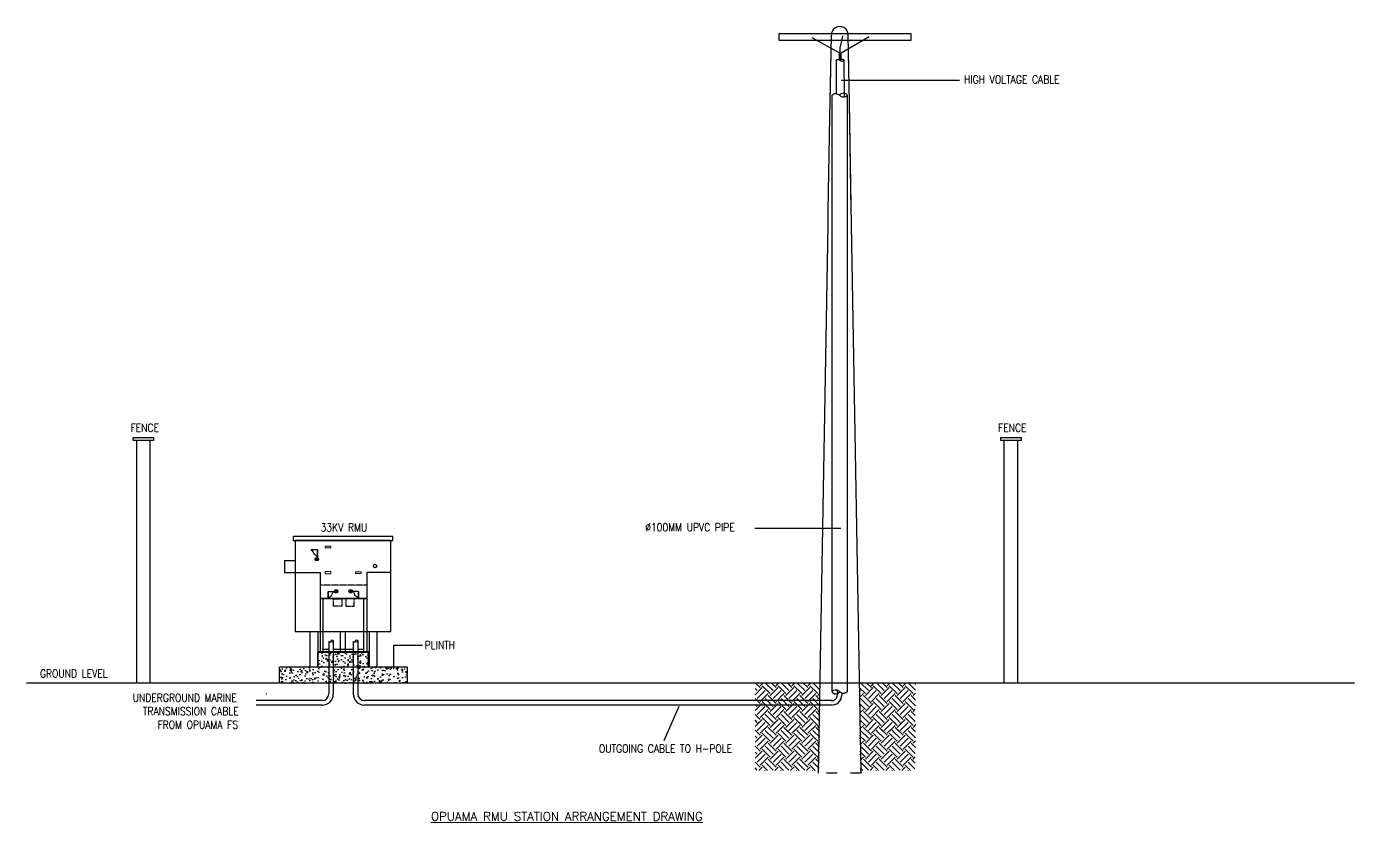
# Model space of a CAD drawing. Header units: millimetres. Extents: x 162108 to 399484, y 66362 to 138751.
# Drawn here: x 266989 to 283587, y 66816 to 76767 of the extents above; entities that cross this region are included whole.
import ezdxf
from ezdxf.enums import TextEntityAlignment as Align

# ---------------------------------------------------------------- set-up
doc = ezdxf.new("R2010")
doc.units = ezdxf.units.MM
doc.header["$LTSCALE"] = 10
doc.linetypes.add('ACAD_ISO03W100', pattern=[30, 12, -18])
doc.linetypes.add('CENTER', pattern=[2, 1.25, -0.25, 0.25, -0.25])
doc.layers.add('Body', color=6, linetype='Continuous', lineweight=25)
for name, color, linetype in [('E-DETAILS', 6, 'Continuous'), ('ELECTRIC-CABLE', 5, 'Continuous'), ('HATCH', 9, 'Continuous'), ('PIPES', 2, 'Continuous'), ('SWITCH', 4, 'Continuous'), ('TABLE', 7, 'Continuous'), ('TEXT', 1, 'Continuous'), ('WALL', 5, 'Continuous'), ('WIRE', 1, 'Continuous')]:
    doc.layers.add(name, color=color, linetype=linetype)
doc.styles.add('ROMANC', font='romans.shx')
doc.styles.add('ROMANS', font='romans.shx')
doc.styles.get("Standard").update_dxf_attribs({"font": 'romans.shx'})
doc.dimstyles.new('MSADIM', dxfattribs={"dimtxt": 2.5, "dimasz": 2.5, "dimexe": 1.25, "dimexo": 1.25, "dimgap": 1.25, "dimtad": 1, "dimdec": 0, "dimdsep": 46, "dimtxsty": 'ROMANS', "dimsah": 1, "dimcen": 1.25, "dimse1": 1, "dimse2": 1, "dimclrt": 7, "dimadec": 0, "dimazin": 0, "dimtfac": 1, "dimtdec": 0, "dimtofl": 0, "dimtmove": 0, "dimatfit": 3, "dimfxl": 1, "dimtvp": 1.25, "dimtolj": 1, "dimarcsym": 0})
pattern_1 = [(45, (227517.33, 67334.73), (2e-14, 198.53573), [140.38596, -140.38596]), (45, (227480.11, 67371.95), (2e-14, 198.53573), [140.38596, -140.38596]), (45, (227442.88, 67409.18), (2e-14, 198.53573), [140.38596, -140.38596]), (135, (227442.88, 67434), (-198.53573, 4e-14), [140.38596, -140.38596]), (135, (227480.11, 67471.22), (-198.53573, 4e-14), [140.38596, -140.38596]), (135, (227517.33, 67508.44), (-198.53573, 4e-14), [140.38596, -140.38596])]

msp = doc.modelspace()

# ---------------------------------------------------------------- hatches: boundary and pattern name
at = {"layer": 'E-DETAILS', "lineweight": 15}
for points in [[(270608.2, 70106.9, 1), (270626.9, 70106.9, 1)], [(270850.5, 69704.5, 1), (270869.2, 69704.5, 1)], [(271048.4, 69704.5, -1), (271029.7, 69704.5, -1)]]:
    msp.add_hatch(color=8, dxfattribs=at).paths.add_polyline_path(points)
at = {"layer": 'E-DETAILS', "ltscale": 5}
h = msp.add_hatch(dxfattribs=at)
h.set_pattern_fill('AR-CONC', color=3, scale=18.89811, style=0)
h.set_pattern_definition([(50, (153060.47, 52568.45), (135.54862, -11.85897), [14.17358, -155.9094]), (355, (153060.47, 52568.45), (-26.22138, 142.1501), [11.33887, -124.72753]), (100.4514, (153071.77, 52567.46), (109.32734, 130.29104), [12.04569, -132.5026]), (46.1842, (153060.47, 52606.25), (201.68839, -31.27997), [21.26037, -233.8641]), (96.6356, (153077.28, 52603.64), (176.6336, 184.08987), [18.06854, -198.75388]), (351.1842, (153060.47, 52606.25), (176.63344, 184.09), [17.0083, -187.0913]), (21, (153079.37, 52596.8), (112.80415, -76.08736), [14.17358, -155.9094]), (326, (153079.37, 52596.8), (45.982, 137.03965), [11.33887, -124.72753]), (71.4514, (153088.77, 52590.46), (158.7862, 60.95217), [12.04569, -132.5026]), (37.5, (153060.47, 52568.45), (2.297983, 62.910647), [0, -123.215677, 0, -126.617337, 0, -125.19998]), (7.5, (153060.47, 52568.45), (49.71517, 74.53636), [0, -72.19078, 0, -120.38096, 0, -47.71773]), (327.5, (153018.33, 52568.45), (100.882351, -4.262444), [0, -47.245275, 0, -147.40526, 0, -195.59544]), (317.5, (152999.43, 52568.45), (110.211164, 18.91795), [0, -61.41886, 0, -97.89221, 0, -138.90111])])
h.paths.add_polyline_path([(270631.5, 68760.4), (270631.5, 68946.8), (271264.9, 68946.8), (271267.7, 68759.6)])
h = msp.add_hatch(dxfattribs=at)
h.set_pattern_fill('AR-CONC', color=3, scale=18.89811, style=0)
h.set_pattern_definition([(50, (250972.41, 67874.58), (135.5486, -11.85897), [14.1736, -155.9094]), (355, (250972.41, 67874.58), (-26.2214, 142.1501), [11.3389, -124.7275]), (100.4514, (250983.7, 67873.59), (109.3273, 130.29104), [12.0457, -132.5026]), (46.1842, (250972.41, 67912.37), (201.6884, -31.28), [21.2604, -233.8641]), (96.6356, (250989.22, 67909.77), (176.6336, 184.0899), [18.0685, -198.7539]), (351.1842, (250972.4, 67912.37), (176.6334, 184.09), [17.0083, -187.0913]), (21, (250991.31, 67902.93), (112.80415, -76.08736), [14.1736, -155.9094]), (326, (250991.3, 67902.93), (45.982, 137.03965), [11.3389, -124.7275]), (71.4514, (251000.71, 67896.58), (158.7862, 60.9522), [12.0457, -132.5026]), (37.5, (250972.41, 67874.58), (2.29798, 62.91065), [0, -123.21568, 0, -126.61734, 0, -125.19998]), (7.5, (250972.41, 67874.58), (49.71517, 74.53636), [0, -72.19078, 0, -120.38096, 0, -47.71773]), (327.5, (250930.266, 67874.58), (100.88235, -4.26244), [0, -47.24527, 0, -147.40526, 0, -195.59544]), (317.5, (250911.37, 67874.58), (110.21116, 18.91795), [0, -61.41886, 0, -97.8922, 0, -138.9011])])
h.paths.add_polyline_path([(271555.5, 68558.5), (271554.1, 68757.2), (271748.8, 68757.2), (271748.8, 68558.6)])
h.paths.add_polyline_path([(270150.1, 68757.2), (270685.1, 68757.2), (270685.1, 68558.5), (270150.1, 68558.5)])
h.paths.add_polyline_path([(270657.8, 68757.2), (271573.3, 68757.2), (271573.3, 68558.6), (270654.5, 68558.6)])
at = {"layer": 'HATCH', "ltscale": 5}
h = msp.add_hatch(dxfattribs=at)
h.set_pattern_fill('EARTH', color=256, scale=561.54384, angle=45, style=0)
h.set_pattern_definition(pattern_1)
h.paths.add_polyline_path([(277399.1, 68558.5), (278103.9, 68558.5), (278093.3, 67956.9), (277409.6, 67956.9)])
h.paths.add_polyline_path([(276095.7, 68558.5), (276905.8, 68558.5), (276895.3, 67956.9), (276095.7, 67956.9)])
h = msp.add_hatch(dxfattribs=at)
h.set_pattern_fill('EARTH', color=256, scale=561.54384, angle=45, style=0)
h.set_pattern_definition(pattern_1)
h.paths.add_polyline_path([(277399.1, 68068.6), (278103.9, 68068.6), (278093.3, 67467.1), (277409.6, 67467.1)])
h.paths.add_polyline_path([(276095.7, 68068.6), (276905.8, 68068.6), (276895.3, 67467.1), (276095.7, 67467.1)])

# ---------------------------------------------------------------- linework, layer by layer
at = {"linetype": 'ACAD_ISO03W100', "ltscale": 100}
for p, q in [((277044.6, 76657.8, 0), (277026.7, 75631.8, 0)), ((277044.6, 76657.9, 0), (277029.9, 75815.7, 0)), ((277255.1, 76657.9, 0), (277269.9, 75816, 0)), ((277255.1, 76657.8, 0), (277269.9, 75815.9, 0))]:
    msp.add_line(p, q, dxfattribs=at)
for p, q in [((277269.9, 75815.7, 0), (277293.4, 74468.4, 0)), ((277269.9, 75815.6, 0), (277296.6, 74284.7, 0)), ((277026.7, 75631.9, 0), (277006.4, 74468.4, 0)), ((277026.7, 75631.8, 0), (277006.4, 74468.3, 0)), ((277003.2, 74284.7, 0), (276883.6, 67433.6, 0)), ((277003.2, 74284.6, 0), (276883.6, 67433.5, 0)), ((277296.6, 74284.7, 0), (277416.2, 67433.6, 0)), ((277296.7, 74284.6, 0), (277416.2, 67433.5, 0))]:
    msp.add_line(p, q)
at = {"linetype": 'ACAD_ISO03W100', "ltscale": 100000}
for p, q in [((277006.4, 74468.4, 0), (277003.2, 74284.7, 0)), ((277006.4, 74468.3, 0), (277003.2, 74284.6, 0))]:
    msp.add_line(p, q, dxfattribs=at)
at = {"linetype": 'ACAD_ISO03W100'}
for p, q in [((277407.5, 67433.5, 0), (276874.8, 67433.5, 0)), ((277407.5, 67433.6, 0), (276874.9, 67433.6, 0)), ((277420, 67433.6, 0), (276887.3, 67433.6, 0))]:
    msp.add_line(p, q, dxfattribs=at)
for centre in [(277153.6, 76661.6, 0), (277153.6, 76661.5, 0)]:
    msp.add_arc(centre, 105.2, 0.00061, 182.00061)
at = {"layer": 'Body', "lineweight": 25}
for p, q in [((270213.1, 70092.9, 0), (270346.7, 70092.9, 0)), ((271541, 69942.7, 0), (271240.5, 69942.7, 0))]:
    msp.add_line(p, q, dxfattribs=at)
at = {"layer": 'Body', "color": 1, "ltscale": 5}
for p, q in [((270530.6, 69204.9, 0), (270530.6, 68757.2, 0)), ((270628.3, 69204.9, 0), (270628.3, 68757.2, 0)), ((271273, 69204.9, 0), (271273, 68757.2, 0)), ((271368.3, 69204.9, 0), (271368.3, 68757.2, 0))]:
    msp.add_line(p, q, dxfattribs=at)
at = {"layer": 'Body', "lineweight": 9}
for p, q in [((270530.6, 69204.9, 0), (270530.6, 69202.4, 0)), ((270530.6, 69204.9, 0), (270530.6, 69202.4, 0)), ((270536, 69204.9, 0), (270536, 69202.4, 0)), ((270625.8, 69204.9, 0), (270625.8, 69202.4, 0)), ((270625.8, 69204.9, 0), (270625.8, 69202.4, 0)), ((270631.3, 69204.9, 0), (270631.3, 69202.4, 0))]:
    msp.add_line(p, q, dxfattribs=at)
at = {"layer": 'Body'}
for p, q in [((271273, 69204.9, 0), (271273, 69202.4, 0)), ((271273, 69204.9, 0), (271273, 69202.4, 0)), ((271368.3, 69204.9, 0), (271368.3, 69202.4, 0)), ((271368.3, 69204.9, 0), (271368.3, 69202.4, 0)), ((271273, 68757.2, 0), (270628.3, 68757.2, 0))]:
    msp.add_line(p, q, dxfattribs=at)
at = {"layer": 'Body', "elevation": 0}
for points in [[(271565.6, 70392.7), (270321.6, 70392.7), (270321.6, 70340.9), (271565.6, 70340.9)], [(271541, 70340.9), (270346.7, 70340.9), (270346.7, 69204.9), (271541, 69204.9)]]:
    msp.add_lwpolyline(points, close=True, dxfattribs=at)
at = {"layer": 'Body', "lineweight": 25, "elevation": 0}
for points in [[(270213.1, 69942.7), (270658.4, 69942.7), (270658.4, 68946.8)], [(271240.5, 69942.7), (271240.5, 68946.8)], [(270694.7, 68946.8), (270694.7, 69609.9)], [(271204.2, 68946.8), (271204.2, 69609.9)]]:
    msp.add_lwpolyline(points, dxfattribs=at)
at = {"layer": 'Body', "lineweight": 20, "elevation": 0}
for points in [[(270658.4, 69202.4), (270478.9, 69202.4), (270478.9, 69198), (270658.4, 69198)], [(271240.5, 69202.4), (271420, 69202.4), (271420, 69198), (271240.5, 69198)]]:
    msp.add_lwpolyline(points, close=True, dxfattribs=at)
at = {"layer": 'Body', "color": 1, "ltscale": 5}
for centre in [(270616.9, 70108.1, 0), (270859.2, 69705.7, 0), (271039.7, 69705.7, 0)]:
    msp.add_circle(centre, 21.8, dxfattribs=at)
at = {"layer": 'E-DETAILS', "linetype": 'CENTER'}
msp.add_line((271240.5, 69782.9, 0), (270661.3, 69782.9, 0), dxfattribs=at)
at = {"layer": 'E-DETAILS'}
for p, q in [((271240.5, 69616, 0), (270658.4, 69616, 0)), ((271240.5, 69609.9, 0), (270658.4, 69609.9, 0)), ((270909.9, 69204.9, 0), (270909.9, 68946.8, 0)), ((270971.9, 69204.9, 0), (270971.9, 68946.8, 0)), ((270767.3, 68977.1, 0), (270694.7, 68977.1, 0)), ((271073, 68977.1, 0), (270823.4, 68977.1, 0)), ((271204.2, 68977.1, 0), (271129.2, 68977.1, 0)), ((270628.8, 68759.6, 0), (271267.7, 68759.6, 0))]:
    msp.add_line(p, q, dxfattribs=at)
at = {"layer": 'E-DETAILS', "color": 3, "ltscale": 5}
for p, q in [((270628.8, 68946.8, 0), (271273, 68946.8, 0)), ((270631.5, 68759.6, 0), (270631.5, 68946.8, 0)), ((271264.9, 68759.6, 0), (271264.9, 68946.8, 0)), ((270150.1, 68558.6, 0), (270150.1, 68757.2, 0)), ((271748.8, 68757.2, 0), (270150.1, 68757.2, 0)), ((270628.8, 68759.6, 0), (271273, 68759.6, 0)), ((271748.8, 68558.6, 0), (271748.8, 68757.2, 0)), ((273164.8, 68558.5, 0), (266989.2, 68558.5, 0)), ((271748.8, 68558.6, 0), (270150.1, 68558.6, 0)), ((283586.8, 68558.5, 0), (273108.6, 68558.5, 0)), ((275203.9, 68558.6, 0), (273541.7, 68558.6, 0)), ((275203.9, 68558.5, 0), (273541.7, 68558.5, 0))]:
    msp.add_line(p, q, dxfattribs=at)
at = {"layer": 'E-DETAILS', "color": 7, "lineweight": 15, "elevation": 0}
for points in [[(270792.3, 70270.9), (270721.5, 70270.9), (270721.5, 70247.7), (270792.3, 70247.7)], [(270791.5, 69952.3), (270722.5, 69952.3), (270722.5, 69926.2), (270791.5, 69926.2)], [(271169.5, 69949.6), (271100.3, 69949.6), (271100.3, 69927.4), (271169.5, 69927.4)]]:
    msp.add_lwpolyline(points, close=True, dxfattribs=at)
at = {"layer": 'E-DETAILS', "color": 8, "linetype": 'CENTER', "elevation": 0}
for points in [[(270825, 69609.9), (270929.3, 69609.9), (270929.3, 69518.5), (270825, 69518.5)], [(271082.5, 69609.9), (270978.2, 69609.9), (270978.2, 69518.5), (271082.5, 69518.5)]]:
    msp.add_lwpolyline(points, close=True, dxfattribs=at)
at = {"layer": 'E-DETAILS', "elevation": 0}
msp.add_lwpolyline([(271267.7, 68759.4), (271267.7, 68948.7), (270628.8, 68948.7), (270628.8, 68759.4)], dxfattribs=at)
at = {"layer": 'E-DETAILS', "lineweight": 15}
for centre in [(270617.5, 70106.9, 0), (270859.8, 69704.5, 0), (271039.1, 69704.5, 0)]:
    msp.add_circle(centre, 9.35, dxfattribs=at)
at = {"layer": 'ELECTRIC-CABLE', "color": 1}
for p, q in [((276806, 76630.9, -0.1), (277150.6, 76437.1, 0)), ((277150.6, 76349.3, -0.1), (277150.6, 76437.1, -0.1))]:
    msp.add_line(p, q, dxfattribs=at)
at = {"layer": 'ELECTRIC-CABLE', "color": 2}
msp.add_line((277188.6, 76651.7, 0), (277158.3, 76514.3), dxfattribs=at)
at = {"layer": 'ELECTRIC-CABLE', "color": 5}
for p in [(277521.8, 76639.7, 0), (277169.9, 76337.6)]:
    msp.add_line(p, (277169.9, 76434.6), dxfattribs=at)
at = {"layer": 'ELECTRIC-CABLE'}
for p, q in [((270767.3, 69084, 0), (270767.3, 68948.7, 0)), ((270823.4, 69084, 0), (270823.4, 68948.7, 0)), ((271073, 69084, 0), (271073, 68948.7, 0)), ((271129.2, 69084, 0), (271129.2, 68948.7, 0)), ((270767.3, 68948.7, 0), (270767.3, 68424.1, 0)), ((270823.4, 68948.7, 0), (270823.4, 68423.4, 0)), ((271073, 68946.8, 0), (271073, 68423.4, 0)), ((271129.2, 68946.8, 0), (271129.2, 68424.1, 0)), ((269983.3, 68428.6, 0), (269983.3, 68421.8, 0)), ((269983.3, 68428.5, 0), (269983.3, 68421.7, 0)), ((276695.6, 68428.6, 0), (276695.6, 68421.8, 0)), ((276695.6, 68428.5, 0), (276695.6, 68421.7, 0)), ((277122.4, 68465.5, -0.1), (277123.7, 68412.3, -0.1)), ((277181.3, 68431.5, -0.1), (277181.3, 68406.6, -0.1)), ((270683.3, 68339.5, 0), (269858.6, 68339.5, 0)), ((270683.3, 68283.4, 0), (269858.6, 68283.4, 0)), ((277064.4, 68339.8, 0), (271213.8, 68339.5, 0)), ((277059.5, 68283.7, 0), (271213.8, 68283.4, 0)), ((276081, 68283.5, 0), (276081, 68283.5, 0))]:
    msp.add_line(p, q, dxfattribs=at)
for centre in [(270809.4, 69084, 0), (271115.1, 69084, 0)]:
    msp.add_circle(centre, 14, dxfattribs=at)
for centre, radius, start, end in [((270781.3, 69084, 0), 14, 180, 0), ((271087.1, 69084, 0), 14, 180, 0), ((270682.7, 68424.1, 0), 84.6, 270, 0), ((270682.7, 68424.1, 0), 140.7, 270, 0), ((271213.8, 68424.1, 0), 140.7, 180, 270), ((271213.8, 68424.1, 0), 84.6, 180, 270), ((277050.7, 68414.2), 130.8, 266.11954, 356.7465), ((277050.6, 68414.5, -0.1), 131.1, 266.17442, 355.48523), ((277053.8, 68409), 70, 261.29482, 2.72159)]:
    msp.add_arc(centre, radius, start, end, dxfattribs=at)
at = {"layer": 'PIPES'}
msp.add_line((277158.3, 76343.6), (277158.3, 76514.3), dxfattribs=at)
at = {"layer": 'PIPES', "color": 0}
for p, q in [((277109.4, 76349.3, -0.1), (277109.4, 75929.5, -0.1)), ((277205.8, 76349.2, 0), (277207, 75887.1, -0.1))]:
    msp.add_line(p, q, dxfattribs=at)
at = {"layer": 'PIPES', "color": 6}
msp.add_line((270213.1, 70092.9, 0), (270213.1, 69942.7, 0), dxfattribs=at)
at = {"layer": 'PIPES', "color": 7}
msp.add_lwpolyline([(276396.1, 76678.9), (278043.7, 76678.9), (278043.7, 76591), (276396.1, 76591)], close=True, dxfattribs=at)
at = {"layer": 'SWITCH', "ltscale": 5}
for p, q in [((270617.5, 70135.6, 0), (270624.3, 70135.6, 0)), ((270767.9, 69616, 0), (270761.1, 69616, 0)), ((271131, 69616, 0), (271137.8, 69616, 0))]:
    msp.add_line(p, q, dxfattribs=at)
at = {"layer": 'SWITCH', "ltscale": 5, "elevation": 0}
for points in [[(270624.3, 70223.7), (270624.3, 70135.6), (270624.3, 70135.6), (270624.3, 70223.7), (270545.5, 70223.7), (270545.5, 70219.1)], [(270761.1, 69704), (270761.1, 69616), (270761.1, 69616), (270761.1, 69704), (270837.4, 69704)], [(271137.8, 69704), (271137.8, 69616), (271137.8, 69616), (271137.8, 69704), (271061.5, 69704)]]:
    msp.add_lwpolyline(points, dxfattribs=at)
at = {"layer": 'SWITCH', "ltscale": 5}
for points, knots in [([(270617.5, 70135.6, 0), (270616.3, 70139.7, 0), (270611.7, 70155.2, 0), (270581.6, 70165.9, 0), (270575.7, 70197.6, 0), (270561.3, 70220.9, 0), (270546.3, 70217.1, 0), (270545.6, 70218.6, 0), (270545.5, 70219.1, 0)], [0, 0, 0, 0, 0.4293929, 1.6447945, 2.7724601, 3.7635891, 3.9408572, 3.9991677, 3.9991677, 3.9991677, 3.9991677]), ([(270767.9, 69616, 0), (270769.1, 69620, 0), (270773.7, 69635.5, 0), (270803.8, 69646.3, 0), (270809.7, 69678, 0), (270823.9, 69700.9, 0), (270837.7, 69697.8, 0), (270838.7, 69698.1, 0)], [0, 0, 0, 0, 0.4293929, 1.6447945, 2.7724601, 3.7635891, 3.909889, 3.909889, 3.909889, 3.909889]), ([(271131, 69616, 0), (271129.8, 69620, 0), (271125.2, 69635.5, 0), (271095, 69646.3, 0), (271089.1, 69678, 0), (271075, 69700.9, 0), (271061.2, 69697.8, 0), (271060.1, 69698.1, 0)], [0, 0, 0, 0, 0.4293929, 1.6447945, 2.7724601, 3.7635891, 3.909889, 3.909889, 3.909889, 3.909889])]:
    msp.add_open_spline(points, degree=3, knots=knots, dxfattribs=at)
at = {"layer": 'WALL', "color": 9}
for p, q in [((277055.8, 75908.3, -0.1), (277055.8, 68446.4, -0.1)), ((277245.4, 75909, -0.1), (277245.4, 68445.8, -0.1))]:
    msp.add_line(p, q, dxfattribs=at)
at = {"layer": 'WALL'}
for p, q in [((268321.3, 71628.7, 0), (268581, 71628.7, 0)), ((268321.3, 71591.3, 0), (268321.3, 71628.7, 0)), ((268321.3, 71591.2, 0), (268321.3, 71628.6, 0)), ((268321.3, 71628.3, 0), (268581, 71628.3, 0)), ((268321.3, 71590.8, 0), (268321.3, 71628.3, 0)), ((268581, 71591.3, 0), (268321.3, 71591.3, 0)), ((268581, 71591.2, 0), (268321.3, 71591.2, 0)), ((268581, 71590.8, 0), (268321.3, 71590.8, 0)), ((268321.4, 71628.4, 0), (268581, 71628.4, 0)), ((268321.4, 71591, 0), (268321.4, 71628.4, 0)), ((268581, 71591, 0), (268321.4, 71591, 0)), ((268366.9, 68558.6, 0), (268366.9, 71591.3, 0)), ((268366.9, 68558.5, 0), (268366.9, 71590.8, 0)), ((268367, 68558.6, 0), (268367, 71591, 0)), ((268535.4, 68558.6, 0), (268535.4, 71591.3, 0)), ((268535.4, 68558.6, 0), (268535.4, 71591, 0)), ((268535.4, 68558.5, 0), (268535.4, 71590.8, 0)), ((268581, 71591.3, 0), (268581, 71628.7, 0)), ((268581, 71591.2, 0), (268581, 71628.6, 0)), ((268581, 71591, 0), (268581, 71628.4, 0)), ((268581, 71590.8, 0), (268581, 71628.3, 0)), ((279165.1, 71628.3, 0), (279424.8, 71628.3, 0)), ((279165.1, 71590.8, 0), (279165.1, 71628.3, 0)), ((279165.1, 71628.2, 0), (279424.8, 71628.2, 0)), ((279165.1, 71590.7, 0), (279165.1, 71628.2, 0)), ((279424.8, 71590.8, 0), (279165.1, 71590.8, 0)), ((279424.8, 71590.7, 0), (279165.1, 71590.7, 0)), ((279210.7, 68558.5, 0), (279210.7, 71590.8, 0)), ((279210.7, 68558.4, 0), (279210.7, 71590.7, 0)), ((279379.2, 68558.5, 0), (279379.2, 71590.8, 0)), ((279379.2, 68558.4, 0), (279379.2, 71590.7, 0)), ((279424.8, 71590.8, 0), (279424.8, 71628.3, 0)), ((279424.8, 71590.7, 0), (279424.8, 71628.2, 0))]:
    msp.add_line(p, q, dxfattribs=at)
at = {"layer": 'WALL', "color": 251, "true_color": 0x636466}
msp.add_line((277247.7, 71591.2, -0.1), (277247.7, 68446.5, -0.1), dxfattribs=at)
at = {"layer": 'WALL', "color": 9}
for points in [[(277109.4, 76349.3, -0.1), (277145.6, 76353.1, -0.1), (277150.6, 76349.3, -0.1), (277197.3, 76339.8, -0.1), (277205.8, 76349.2, 0), (277197.3, 76353.1, -0.1), (277150.6, 76349.3, -0.1)], [(277055.8, 75908.3), (277106.4, 75929.8), (277150.6, 75908.3), (277197.3, 75886.5), (277245.4, 75908.3), (277197.3, 75933.3), (277150.6, 75908.3)], [(277247.7, 68449, -0.1), (277197.1, 68427.5, -0.1), (277152.9, 68449, -0.1), (277106.2, 68470.8, -0.1), (277058.1, 68449, -0.1), (277106.2, 68424, -0.1), (277152.9, 68449, -0.1)]]:
    msp.add_spline(points, degree=3, dxfattribs=at)
at = {"layer": 'WALL', "color": 8}
for points in [[(277247.7, 68449.1, -0.1), (277197.1, 68427.6, -0.1), (277152.9, 68449.1, -0.1), (277106.2, 68470.9, -0.1), (277058.1, 68449.1, -0.1), (277106.2, 68424.1, -0.1), (277152.9, 68449.1, -0.1)], [(277247.7, 68448.9, -0.1), (277197, 68427.4, -0.1), (277152.9, 68448.9, -0.1), (277106.2, 68470.7, -0.1), (277058.1, 68448.9, -0.1), (277106.2, 68423.9, -0.1), (277152.9, 68448.9, -0.1)], [(277247.7, 68448.8, -0.1), (277197, 68427.3, -0.1), (277152.9, 68448.8, -0.1), (277106.2, 68470.6, -0.1), (277058.1, 68448.8, -0.1), (277106.2, 68423.8, -0.1), (277152.9, 68448.8, -0.1)]]:
    msp.add_spline(points, degree=3, dxfattribs=at)
at = {"layer": 'WALL'}
msp.add_spline([(277247.7, 68448.9, -0.1), (277197, 68427.4, -0.1), (277152.9, 68448.9, -0.1), (277106.2, 68470.7, -0.1), (277058.1, 68448.9, -0.1), (277106.2, 68423.9, -0.1), (277152.9, 68448.9, -0.1)], degree=3, dxfattribs=at)
at = {"layer": 'WIRE', "ltscale": 5}
msp.add_circle((271345.6, 70021.4, 0), 21.8, dxfattribs=at)

# ---------------------------------------------------------------- texts
at = {"width": 0.839097}
for s, height, p in [('HIGH VOLTAGE CABLE', 100.001, (278707.4, 76054.7, -0.1)), ('%%C100MM UPVC PIPE', 99.99, (274722, 70456, 0)), ('PLINTH', 99.99, (271965.1, 68983.2, 0)), ('UNDERGROUND MARINE', 100.001, (268314.8, 68324.4, 0)), ('TRANSMISSION CABLE', 100.001, (268442.7, 68156.9, 0)), ('FROM OPUAMA FS', 100.001, (268626.5, 67988, 0)), ('OUTGOING CABLE TO H-POLE', 100.001, (274142.7, 67689.5, 0))]:
    msp.add_text(s, height=height, dxfattribs=at).set_placement(p)
for s, p in [('FENCE', (268466.7, 71750.7, 0)), ('FENCE', (279310.5, 71750.6, 0)), ('33KV RMU', (270955.7, 70504.8, 0)), ('GROUND LEVEL', (267579.9, 68677.1, 0))]:
    msp.add_text(s, height=99.99, dxfattribs=at).set_placement(p, align=Align.MIDDLE_CENTER)
at = {"layer": 'TEXT', "color": 1, "linetype": 'Continuous', "lineweight": 0, "style": 'ROMANC'}
msp.add_text('%%UOPUAMA RMU STATION ARRANGEMENT DRAWING', height=108, dxfattribs=at).set_placement((272043.1, 66837.6, 0.1))

# ---------------------------------------------------------------- leaders
for points in [[(277174.1, 76096.2, -0.1), (278650.9, 76096.2, -0.1)], [(277167, 70490.5, 0), (276093.2, 70490.5, 0)], [(275141.2, 68266.2, 0.1), (274955.2, 67835.9, 0.1)]]:
    msp.add_leader(points, dimstyle='MSADIM')
at = {"layer": 'TABLE'}
msp.add_leader([(271579.6, 68735.3, 0), (271579.3, 69030.7, 0), (271940, 69030.7, 0)], dimstyle='MSADIM', override={"dimasz": 4}, dxfattribs=at)

doc.saveas('drawing.dxf')
